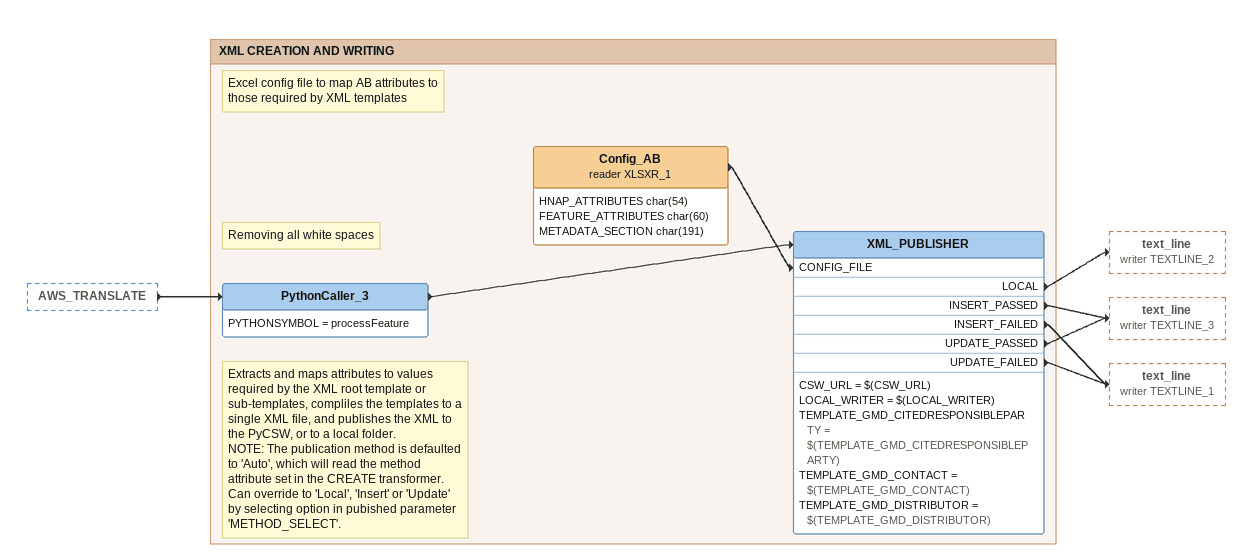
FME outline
AWS_TRANSLATE [outside]
    -> PythonCaller_3

Bookmark: XML CREATION AND WRITING
Note: Removing all white spaces
Note: Extracts and maps attributes to values required by the XML root template or sub-templates, compliles the templates to a single XML file, and publishes the XML to the PyCSW, or to a local folder. / NOTE: The publication method is defaulted to 'Auto', which will read the method attribute set in the CREATE transformer. Can override to 'Local', 'Insert' or 'Update' by selecting option in pubished parameter 'METHOD_SELECT'.
PythonCaller_3
    PYTHONSYMBOL = processFeature
    -> XML_PUBLISHER
Note: Excel config file to map AB attributes to those required by XML templates
Config_AB (reader XLSXR_1)
    attributes: HNAP_ATTRIBUTES char(54), FEATURE_ATTRIBUTES char(60), METADATA_SECTION char(191)
    -> XML_PUBLISHER [CONFIG_FILE]
XML_PUBLISHER
    CSW_URL = $(CSW_URL)
    LOCAL_WRITER = $(LOCAL_WRITER)
    TEMPLATE_GMD_CITEDRESPONSIBLEPARTY = $(TEMPLATE_GMD_CITEDRESPONSIBLEPARTY)
    TEMPLATE_GMD_CONTACT = $(TEMPLATE_GMD_CONTACT)
    TEMPLATE_GMD_DISTRIBUTOR = $(TEMPLATE_GMD_DISTRIBUTOR)
    LOCAL -> text_line (writer TEXTLINE_2)
    INSERT_PASSED -> text_line (writer TEXTLINE_3)
    INSERT_FAILED -> text_line (writer TEXTLINE_1)
    UPDATE_PASSED -> text_line (writer TEXTLINE_3)
    UPDATE_FAILED -> text_line (writer TEXTLINE_1)
